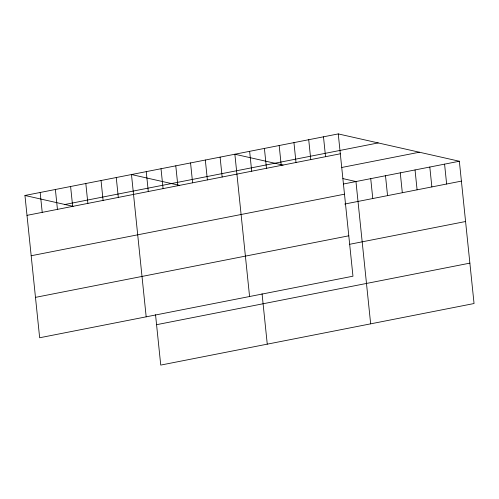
<?xml version="1.0" encoding="UTF-8"?>
<svg xmlns="http://www.w3.org/2000/svg" width="499" height="499" viewBox="0 0 499 499"><rect width="100%" height="100%" fill="white"/><g stroke="black" fill="none" stroke-linecap="round" stroke-linejoin="round"><path stroke-width="0.75" d="M338.26 133.913L352.961 276.203L39.652 337.761L24.95 195.471L338.26 133.913L459.348 161.239L474.05 303.529L160.74 365.087L155.532 314.676M64.907 204.49L378.217 142.926M27.002 215.356L340.312 153.792M341.846 167.458L419.385 152.22M343.399 184.019L459.348 161.239M31.181 255.75L344.491 194.186M344.715 204.047L461.4 181.118M35.479 297.367L348.789 235.809M349.631 244.298L465.573 221.512M156.567 324.693L469.877 263.135M283.058 165.1L234.867 154.228L249.575 296.518M342.875 178.598L355.955 181.555L370.657 323.845M179.665 185.416L131.474 174.538L146.182 316.834M24.95 195.471L73.141 206.349M444.578 164.14L446.63 184.025M429.807 167.04L431.86 186.925M415.037 169.941L417.089 189.826M400.267 172.847L402.319 192.726M385.496 175.748L387.548 195.633M370.726 178.648L372.778 198.533M323.489 136.813L325.541 156.698M308.719 139.714L310.771 159.599M293.948 142.614L296.001 162.499M279.178 145.521L281.23 165.4M264.408 148.421L266.46 168.306M249.637 151.322L251.696 171.207M262.056 293.743L267.264 344.16M220.096 157.129L222.155 177.008M205.326 160.029L207.384 179.914M190.556 162.93L192.614 182.815M175.785 165.836L177.844 185.715M161.015 168.737L163.073 188.616M146.244 171.637L148.303 191.522M116.255 177.532L118.313 197.411M101.041 180.519L103.093 200.405M85.822 183.513L87.874 203.392M70.602 186.501L72.661 206.386M55.383 189.489L57.441 209.374M40.17 192.483L42.222 212.362"/></g></svg>
